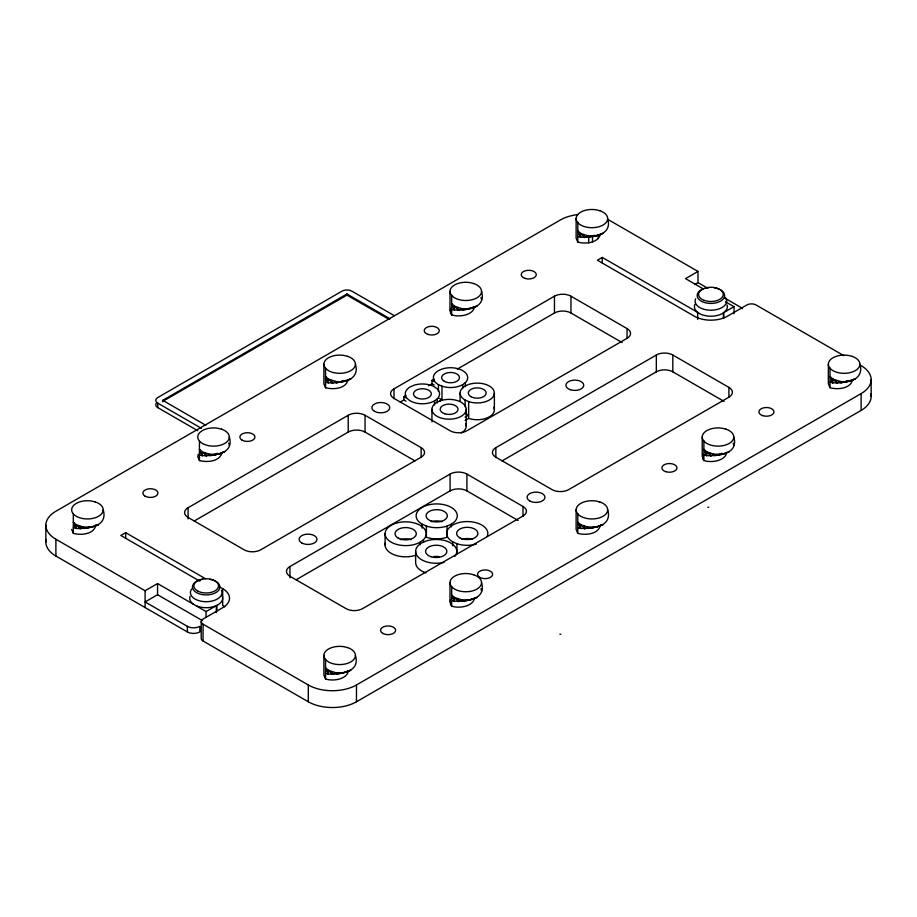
<?xml version="1.0" encoding="UTF-8"?>
<svg xmlns="http://www.w3.org/2000/svg" width="917" height="917" viewBox="0 0 917 917"><rect width="100%" height="100%" fill="white"/><g stroke="black" fill="none" stroke-linecap="round" stroke-linejoin="round"><path stroke-width="1.38" d="M73.326 527.779L76.065 528.433L76.271 524.673L73.326 522.174L76.065 528.433C87.803 528.857 108.355 526.885 103.208 509.841M199.436 454.97L202.187 455.623L202.382 451.863L199.436 449.364L202.187 455.623C213.925 456.047 234.477 454.075 229.319 437.019M325.558 382.16L328.297 382.813L328.504 379.053L325.558 376.555L328.297 382.813L336.47 382.813L342.912 381.185M325.558 673.41L328.297 674.064L328.504 670.304L325.558 667.805L328.297 674.064C340.035 674.488 360.599 672.516 355.441 655.46M481.551 291.4C486.64 308.651 466.123 310.473 454.419 310.003L454.614 306.244L451.668 303.745M481.551 582.65C486.709 599.707 466.157 601.678 454.419 601.254L454.614 597.494L451.668 594.995M577.79 236.529L580.53 237.182L580.736 233.422L577.79 230.924L580.53 237.182C592.267 237.606 612.831 235.635 607.673 218.578M577.79 527.779L580.53 528.433L580.736 524.673L577.79 522.174L580.53 528.433C592.267 528.857 612.831 526.885 607.673 509.841M733.783 437.019C738.942 454.075 718.389 456.047 706.652 455.623L706.858 451.863L703.901 449.364M830.023 382.16L832.762 382.813L832.968 379.053L830.023 376.555L832.762 382.813L840.935 382.813L847.377 381.185M95.93 525.235C93.855 534.554 80.891 535.39 73.326 533.385L71.652 529.441M198.301 454.27L197.763 456.632L199.436 460.563C207.013 462.581 219.977 461.744 222.04 452.425M348.162 379.615C346.087 388.923 333.135 389.771 325.558 387.753L323.884 383.81L323.884 364.209M474.272 306.805A15.772 9.113 0 0 1 454.419 315.597L451.668 314.944L450.534 313.362L450.534 308.639M474.272 598.056A15.772 9.113 0 0 1 454.419 606.848L451.668 606.194L450.534 604.612L450.534 599.89M600.394 233.984C598.32 243.303 585.367 244.14 577.79 242.134L576.117 238.191L576.117 218.578M600.394 525.235C598.32 534.554 585.367 535.39 577.79 533.385L576.117 529.441L576.117 509.841M726.516 452.425A15.772 9.113 0 0 1 706.652 461.228L703.901 460.563L702.766 458.981L702.766 454.27M852.627 379.615C850.552 388.923 837.599 389.771 830.023 387.753L828.349 383.81L828.349 364.209M694.994 304.249A16.46 9.502 0 0 0 703.201 315.116A16.46 9.502 0 0 0 723.375 312.903L725.45 311.15A16.46 9.502 0 0 0 727.066 304.937M390.103 318.841L346.947 294.002L162.756 400.328L205.775 425.259M434.543 400.878L437.271 398.826A17.148 9.904 0 0 0 437.271 388.923L434.543 386.871A17.148 9.904 0 0 0 413.842 385.3L410.289 386.871A17.148 9.904 0 0 0 410.289 400.878A17.148 9.904 0 0 0 434.543 400.878L434.543 404.901M438.418 384.636L441.971 386.206A17.148 9.904 0 0 0 462.672 384.636L465.4 382.584A17.148 9.904 0 0 0 462.672 370.628A17.148 9.904 0 0 0 441.971 369.058L438.418 370.628A17.148 9.904 0 0 0 438.418 384.636L438.418 391.353M420.204 542.13L423.482 539.666A20.575 11.887 0 0 0 423.482 527.779L420.204 525.326A20.575 11.887 0 0 0 391.101 525.326A20.575 11.887 0 0 0 391.101 542.13A20.575 11.887 0 0 0 420.204 542.13L420.204 544.744M163.088 401.176L346.947 295.125L388.877 319.254M205.488 578.742L125.663 532.662L120.815 535.459L199.895 581.24M697.654 319.357L697.654 312.353L602.24 257.413L597.391 260.222L694.398 316.227A23.326 13.468 0 0 0 727.387 316.227L746.908 304.96A6.465 3.725 0 0 1 756.044 304.96L843.8 355.624M188.088 518.93L188.088 507.731L348.219 415.275A11.898 6.866 0 0 1 365.058 415.275L421.155 447.668L421.155 457.468M393.989 398.654L393.989 388.854L554.464 296.202A11.657 6.728 0 0 1 570.959 296.202L627.056 328.595L627.056 338.396M400.156 402.093L403.858 399.961L403.858 396.603L405.944 395.387M428.422 385.782L431.987 383.719L431.987 380.36L434.085 379.145M194.244 520.982L348.219 432.079A11.898 6.866 0 0 1 365.058 432.079L415.057 460.953M457.274 369.115L554.464 313.006A11.657 6.728 0 0 1 570.959 313.006L622.173 342.58M439.621 401.004L441.971 399.652L441.971 386.206M577.928 214.567A34.296 19.807 0 0 0 560.367 219.988L55.891 511.239A34.296 19.807 0 0 0 55.891 539.242L145.104 590.743L157.552 583.556L206.05 611.559L206.05 617.164M707.672 288.236L697.997 282.642L697.997 271.443L685.526 278.642L703.58 289.073M202.439 620.614L157.564 594.743L145.104 601.942L187.377 626.357A8.803 5.078 0 0 0 199.826 626.357L199.826 631.951A8.803 5.078 0 0 1 187.377 631.951L55.891 556.046A34.296 19.807 0 0 1 46.148 539.46M465.125 417.086L468.656 415.046L465.102 413.475M694.593 284.602L697.997 282.642M465.125 420.445L468.656 418.404A17.148 9.904 0 0 0 487.672 417.693A17.148 9.904 0 0 0 493.793 407.274M206.05 611.559L216.309 605.633L216.309 612.636M734.047 313.637L734.047 306.633L723.788 312.548L723.788 318.153M289.944 577.744L289.944 566.546L450.087 474.089A11.898 6.866 0 0 1 466.913 474.089L523.011 506.471L523.011 516.282M495.845 447.668L656.331 355.017A11.657 6.728 0 0 1 672.814 355.017L728.912 387.398L728.912 397.21L568.781 489.575A11.898 6.866 0 0 1 551.942 489.575L495.845 457.182A11.657 6.728 0 0 1 495.845 447.668L495.845 457.468M296.111 579.785L450.087 490.893A11.898 6.866 0 0 1 466.913 490.893L518.139 520.466M502.023 460.907L656.331 371.821A11.657 6.728 0 0 1 672.814 371.821L724.04 401.394M220.218 587.247L222.682 588.668A23.326 13.468 0 0 1 222.682 607.719L203.07 619.032A6.35 3.668 0 0 0 203.07 624.213L308.295 684.965A34.067 19.67 0 0 0 356.472 684.965L861.109 393.611A34.296 19.807 0 0 0 861.109 365.608M201.213 621.623L201.213 638.427A6.35 3.668 0 0 0 203.07 641.017L308.295 701.769A34.067 19.67 0 0 0 356.472 701.769L861.109 410.415A34.296 19.807 0 0 0 870.852 393.829M588.703 242.787L588.703 237.182L587.808 235.784L580.736 233.422L584.622 237.492L587.808 235.784L595.981 235.784L603.054 233.422L600.624 233.892M469.859 308.593L462.581 310.003L461.698 308.593L454.614 306.244L458.5 310.313L461.698 308.593L465.779 308.903L473.665 307.688M343.737 381.415L336.47 382.813L335.576 381.415L328.504 379.053L332.378 383.123L335.576 381.415C346.374 383.478 359.751 377.483 355.441 364.209M217.627 454.224L210.348 455.623L209.454 454.224L202.382 451.863L206.268 455.932L209.454 454.224L217.627 454.224L224.699 451.863L222.269 452.333M91.505 527.034L84.238 528.433L83.344 527.034L76.271 524.673L80.146 528.742L83.344 527.034L91.505 527.034L98.578 524.673L94.944 525.384M848.214 381.415L840.935 382.813L840.041 381.415L832.968 379.053L836.854 383.123L840.041 381.415C850.838 383.478 864.215 377.483 859.905 364.209M722.092 454.224L714.813 455.623L713.93 454.224L706.858 451.863L710.732 455.932L713.93 454.224L722.092 454.224L729.164 451.863M595.981 527.034L588.703 528.433L587.808 527.034L580.736 524.673L584.622 528.742L587.808 527.034L595.981 527.034L603.054 524.673L600.624 525.143M469.859 599.844L462.581 601.254L461.698 599.844L454.614 597.494L458.5 601.563L461.698 599.844L469.859 599.844L476.932 597.494L474.502 597.953M343.737 672.665L336.47 674.064L335.576 672.665L328.504 670.304L332.378 674.373L335.576 672.665L343.737 672.665L350.821 670.304L347.176 671.003M588.703 237.182L594.686 235.314M342.454 380.933L340.276 381.896L347.543 380.498M217.421 453.262L214.154 454.717L221.433 453.319M422.152 524.203L426.416 526.094A20.575 11.887 0 0 0 446.992 526.094L451.256 524.203A20.575 11.887 0 0 0 451.256 507.399A20.575 11.887 0 0 0 422.152 507.399A20.575 11.887 0 0 0 422.152 524.203L422.152 528.123M846.918 380.933L844.74 381.896L852.019 380.498M721.885 453.262L718.619 454.717L725.897 453.319M222.086 595.729A16.46 9.502 0 0 1 216.928 605.392L213.879 606.596A16.46 9.502 0 0 1 196.41 605.839M707.832 507.307L708.784 507.307M560.837 634.186L559.886 634.186M470.341 308.02L476.932 306.244L473.298 306.943M345.549 380.475L350.821 379.053L348.391 379.523M850.013 380.475L855.286 379.053L852.856 379.523M592.508 241.87L592.508 236.277L599.787 234.878M88.043 527.527L95.311 526.129M592.508 527.527L599.787 526.129M466.386 600.337L473.665 598.939M340.276 673.147L347.543 671.748M592.508 236.277L595.981 235.784M451.668 309.338L454.419 310.003L452.115 304.352M703.901 454.97L706.652 455.623L704.348 449.983M451.668 600.589L454.419 601.254L452.115 595.603M323.884 655.46L323.884 675.061L325.558 679.004L328.297 679.669A15.772 9.113 0 0 0 348.162 670.866M494.378 393.026A17.148 9.904 0 0 0 468.656 384.452L465.102 386.034A17.148 9.904 0 0 0 465.102 400.03L468.656 401.612A17.148 9.904 0 0 0 494.378 393.026L494.378 409.83M438.418 398.07L441.971 399.652M487.133 536.525A20.575 11.887 0 0 0 477.551 523.16A20.575 11.887 0 0 0 452.711 525.04L449.433 527.504A20.575 11.887 0 0 0 452.711 541.844L456.975 543.735A20.575 11.887 0 0 0 476.37 544.102M725.381 301.762L734.047 306.633M608.865 219.988L697.997 271.443M724.625 298.014L740.351 307.103A8.689 5.021 0 0 1 742.243 308.731M394.23 315.62L351.784 291.113A6.855 3.966 0 0 0 342.087 291.113L157.758 397.531A6.855 3.966 0 0 0 157.758 403.136L157.758 407.618L197.774 430.726M431.987 380.36L434.131 381.598M431.987 383.719L434.131 384.957M403.858 396.603L406.002 397.84M403.858 399.961L406.002 401.199M157.758 403.136L201.419 428.342M704.451 450.614L706.652 455.623M452.219 304.994L454.419 310.003M452.219 596.245L454.419 601.254M830.458 377.162L832.762 382.813M578.226 231.542L580.53 237.182M578.226 522.793L580.53 528.433M325.993 377.162L328.297 382.813M325.993 668.413L328.297 674.064M199.883 449.983L202.187 455.623M73.761 522.793L76.065 528.433M836.235 380.498L836.854 383.123M710.125 453.319L710.732 455.932M584.003 234.878L584.622 237.492M584.003 526.129L584.622 528.742M457.892 307.688L458.5 310.313M457.892 598.939L458.5 601.563M331.771 380.498L332.378 383.123M331.771 671.748L332.378 674.373M205.649 453.319L206.268 455.932M79.538 526.129L80.146 528.742M733.245 443.071L733.783 445.421M481.012 297.44L481.551 299.802M481.012 588.691L481.551 591.052M228.78 443.071L229.319 445.421M157.552 583.556L157.564 594.743M871.15 379.615L871.15 396.419M861.109 393.611L861.109 410.415M830.023 368.153L830.023 387.753M723.375 312.903L723.375 318.508M703.901 440.962L703.901 460.563M702.227 437.019L702.227 456.632M672.814 355.017L672.814 371.821M656.331 355.017L656.331 371.821M602.24 257.413L602.24 263.019M598.285 235.738L598.285 238.546M577.79 222.522L577.79 242.134M577.79 513.772L577.79 533.385M570.959 296.202L570.959 313.006M554.464 296.202L554.464 313.006M468.656 401.612L468.656 418.404M466.913 474.089L466.913 490.893M466.249 409.28L466.249 426.073M465.4 382.584L465.4 386.607M465.102 400.03L465.102 406.758M462.672 384.636L462.672 388.659M460.082 393.026L460.082 401.428M456.975 543.735L456.975 553.822M452.711 541.844L452.711 545.764M451.668 295.343L451.668 314.944M451.668 586.593L451.668 606.194M451.256 524.203L451.256 526.817M450.087 474.089L450.087 490.893M449.995 291.4L449.995 311.001M449.995 582.65L449.995 602.251M446.992 526.094L446.992 537.293A20.575 11.887 0 0 1 426.416 537.293L426.416 526.094M437.271 398.826L437.271 402.861M431.941 409.28L431.941 421.877M423.482 539.666L423.482 542.279M415.642 551.369L415.642 562.568A20.575 11.887 0 0 0 425.924 572.861M385.083 533.728L385.083 544.927M365.058 415.275L365.058 432.079M356.472 684.965L356.472 701.769M348.219 415.275L348.219 432.079M347.417 294.197L347.417 295.308M346.454 294.197L346.454 295.308M325.558 368.153L325.558 387.753M325.558 659.403L325.558 679.004M308.295 684.965L308.295 701.769M222.682 588.668L222.682 605.472A23.326 13.468 0 0 1 224.688 606.802M216.928 605.392L216.928 610.997M203.07 624.213L203.07 641.017M199.436 440.962L199.436 460.563M187.377 626.357L187.377 631.951M163.088 400.064L163.088 401.738M145.104 590.743L145.104 607.547M125.663 532.662L125.663 538.256M73.326 513.772L73.326 533.385M55.891 539.242L55.891 556.046M45.85 525.235L45.85 542.039M725.358 297.463A15.772 9.113 0 0 1 712.073 310.187A15.772 9.113 0 0 1 695.659 298.747M714.446 287.858A13.721 7.921 0 0 1 723.02 299.206A13.721 7.921 0 0 1 701.941 301.51A13.721 7.921 0 0 1 702.743 289.13M705.414 288.247A13.721 7.921 0 0 1 708.348 287.72M193.705 604.395A16.46 9.502 0 0 1 190.014 596.428M221.421 590.239A15.772 9.113 0 0 1 205.007 601.678A15.772 9.113 0 0 1 191.722 588.943M209.729 579.338A13.721 7.921 0 0 1 217.421 591.534A13.721 7.921 0 0 1 194.943 591.534A13.721 7.921 0 0 1 202.634 579.338M157.758 407.618A6.855 3.966 0 0 1 156.268 403.297M728.912 387.398A11.898 6.866 0 0 1 728.912 397.118M627.056 328.595A11.898 6.866 0 0 1 627.056 338.316L466.913 430.761A11.898 6.866 0 0 1 450.087 430.761L393.989 398.379A11.657 6.728 0 0 1 393.989 388.854M188.088 507.731A11.898 6.866 0 0 0 188.088 517.452L244.186 549.833A11.657 6.728 0 0 0 260.669 549.833L421.155 457.182A11.657 6.728 0 0 0 421.155 447.668M523.011 506.471A11.657 6.728 0 0 1 523.011 515.996L362.536 608.647A11.657 6.728 0 0 1 346.041 608.647L289.944 576.254A11.898 6.866 0 0 1 289.944 566.546M465.664 423.516A17.148 9.904 0 0 1 461.217 433.076M461.939 539.334A10.637 6.144 0 0 1 472.576 539.334M400.339 539.609A10.637 6.144 0 0 1 410.976 539.609M433.466 556.642A10.637 6.144 0 0 1 438.968 556.642M431.38 521.693A10.637 6.144 0 0 1 442.017 521.693M415.951 555.221A20.575 11.887 0 0 1 393.852 554.659A20.575 11.887 0 0 1 385.392 542.864M454.866 556.39A20.575 11.887 0 0 0 454.041 545.432L450.763 542.967A20.575 11.887 0 0 0 425.924 541.076L421.66 542.967A20.575 11.887 0 0 0 419.103 557.972A20.575 11.887 0 0 0 444.092 562.35M440.515 400.695L436.962 402.276A17.148 9.904 0 0 0 435.953 415.642A17.148 9.904 0 0 0 458.936 417.384A17.148 9.904 0 0 0 463.945 404.328L461.217 402.276A17.148 9.904 0 0 0 440.515 400.695M599.787 210.692L595.981 209.787A15.772 9.113 0 0 0 576.655 220.94L578.226 223.14A15.772 9.113 0 0 0 603.054 225.02A15.772 9.113 0 0 0 599.787 210.692M852.019 356.323L848.214 355.406A15.772 9.113 0 0 0 828.888 366.571L830.458 368.76A15.772 9.113 0 0 0 855.286 370.651A15.772 9.113 0 0 0 852.019 356.323M473.665 283.513L469.859 282.596A15.772 9.113 0 0 0 450.534 293.749L452.115 295.95A15.772 9.113 0 0 0 476.932 297.842A15.772 9.113 0 0 0 473.665 283.513M725.897 429.133L722.092 428.228A15.772 9.113 0 0 0 702.766 439.381L704.348 441.581A15.772 9.113 0 0 0 729.164 443.461A15.772 9.113 0 0 0 725.897 429.133M347.543 356.323L343.737 355.406A15.772 9.113 0 0 0 324.423 366.571L325.993 368.76A15.772 9.113 0 0 0 350.821 370.651A15.772 9.113 0 0 0 347.543 356.323M599.787 501.943L595.981 501.037A15.772 9.113 0 0 0 576.655 512.19L578.226 514.391A15.772 9.113 0 0 0 603.054 516.282A15.772 9.113 0 0 0 599.787 501.943M221.433 429.133L217.627 428.228A15.772 9.113 0 0 0 198.301 439.381L199.883 441.581A15.772 9.113 0 0 0 224.699 443.461A15.772 9.113 0 0 0 221.433 429.133M473.665 574.764L469.859 573.847A15.772 9.113 0 0 0 450.534 585.012L452.115 587.201A15.772 9.113 0 0 0 476.932 589.092A15.772 9.113 0 0 0 473.665 574.764M95.311 501.943L91.505 501.037A15.772 9.113 0 0 0 72.191 512.19L73.761 514.391A15.772 9.113 0 0 0 98.578 516.282A15.772 9.113 0 0 0 95.311 501.943M347.543 647.574L343.737 646.668A15.772 9.113 0 0 0 324.423 657.821L325.993 660.011A15.772 9.113 0 0 0 350.821 661.902A15.772 9.113 0 0 0 347.543 647.574M704.325 300.421A12.345 7.13 0 0 0 723.238 294.655A12.345 7.13 0 0 0 705.127 288.087A12.345 7.13 0 0 0 704.325 300.421M198.129 591.27A12.345 7.13 0 0 0 218.315 587.189A12.345 7.13 0 0 0 202.107 579.143A12.345 7.13 0 0 0 198.129 591.27M427.964 334.418A7.542 4.356 0 0 0 439.289 330.647A7.542 4.356 0 0 0 427.964 326.876A7.542 4.356 0 0 0 427.964 334.418M479.763 577.378A7.542 4.356 0 0 0 492.383 575.418A7.542 4.356 0 0 0 483.144 570.087A7.542 4.356 0 0 0 479.763 577.378M242.077 440.149A7.542 4.356 0 0 0 254.708 438.2A7.542 4.356 0 0 0 245.458 432.858A7.542 4.356 0 0 0 242.077 440.149M665.65 471.647A7.542 4.356 0 0 0 676.964 467.876A7.542 4.356 0 0 0 665.65 464.105A7.542 4.356 0 0 0 665.65 471.647M762.657 415.642A7.542 4.356 0 0 0 773.982 411.871A7.542 4.356 0 0 0 762.657 408.088A7.542 4.356 0 0 0 762.657 415.642M382.744 633.383A7.542 4.356 0 0 0 395.376 631.435A7.542 4.356 0 0 0 386.137 626.093A7.542 4.356 0 0 0 382.744 633.383M524.982 278.413A7.542 4.356 0 0 0 536.296 274.642A7.542 4.356 0 0 0 524.982 270.87A7.542 4.356 0 0 0 524.982 278.413M145.069 496.166A7.542 4.356 0 0 0 157.69 494.206A7.542 4.356 0 0 0 148.451 488.876A7.542 4.356 0 0 0 145.069 496.166M570.374 389.725A8.918 5.147 0 0 0 583.751 385.266A8.918 5.147 0 0 0 570.374 380.807A8.918 5.147 0 0 0 570.374 389.725M374.503 411.309A8.918 5.147 0 0 0 389.427 408.993A8.918 5.147 0 0 0 378.503 402.689A8.918 5.147 0 0 0 374.503 411.309M529.728 500.923A8.918 5.147 0 0 0 544.641 498.619A8.918 5.147 0 0 0 533.717 492.303A8.918 5.147 0 0 0 529.728 500.923M444.241 381.266A8.918 5.147 0 0 0 459.165 378.962A8.918 5.147 0 0 0 448.241 372.657A8.918 5.147 0 0 0 444.241 381.266M470.925 396.671A8.918 5.147 0 0 0 485.838 394.367A8.918 5.147 0 0 0 474.914 388.063A8.918 5.147 0 0 0 470.925 396.671M444.63 413.739A8.918 5.147 0 0 0 458.007 409.28A8.918 5.147 0 0 0 444.63 404.821A8.918 5.147 0 0 0 444.63 413.739M416.112 397.508A8.918 5.147 0 0 0 431.024 395.204A8.918 5.147 0 0 0 420.112 388.9A8.918 5.147 0 0 0 416.112 397.508M301.739 542.933A8.918 5.147 0 0 0 316.663 540.617A8.918 5.147 0 0 0 305.739 534.313A8.918 5.147 0 0 0 301.739 542.933M459.738 537.786A10.637 6.144 0 0 0 477.528 535.035A10.637 6.144 0 0 0 464.506 527.516A10.637 6.144 0 0 0 459.738 537.786M398.138 538.061A10.637 6.144 0 0 0 415.928 535.31A10.637 6.144 0 0 0 402.907 527.791A10.637 6.144 0 0 0 398.138 538.061M430.898 556.688A10.637 6.144 0 0 0 446.854 551.369A10.637 6.144 0 0 0 430.898 546.051A10.637 6.144 0 0 0 430.898 556.688M431.38 521.12A10.637 6.144 0 0 0 447.336 515.801A10.637 6.144 0 0 0 431.38 510.482A10.637 6.144 0 0 0 431.38 521.12"/></g></svg>
